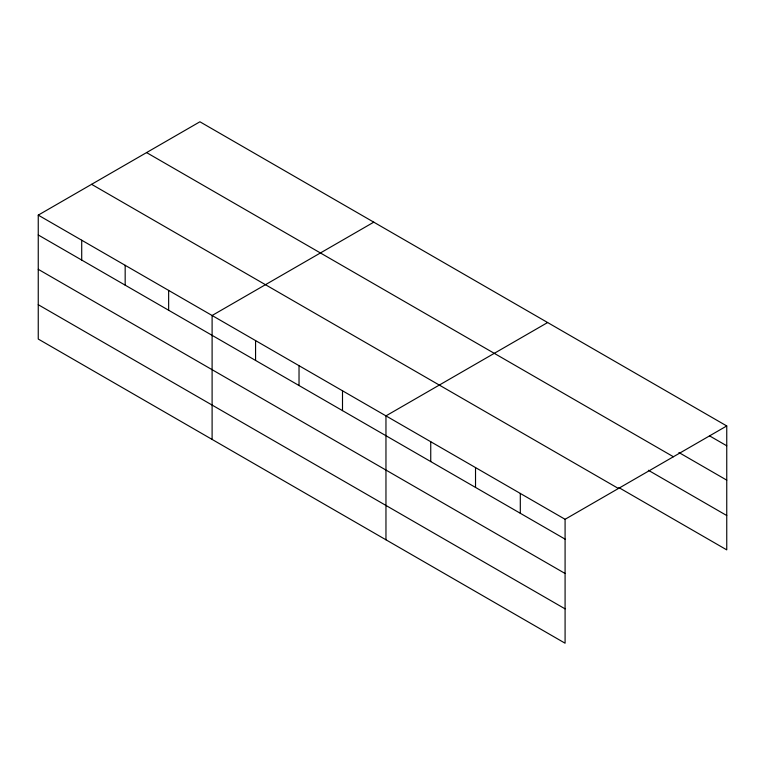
<?xml version="1.0" encoding="UTF-8"?>
<svg xmlns="http://www.w3.org/2000/svg" width="765" height="765" viewBox="0 0 765 765"><rect width="100%" height="100%" fill="white"/><g stroke="black" fill="none" stroke-linecap="round" stroke-linejoin="round"><path stroke-width="1.15" d="M38.25 215.128L565.086 519.292L565.086 643.212L38.25 339.048L38.25 215.128L199.914 121.788L726.75 425.952L726.75 549.872L618.866 487.592M373.769 222.166L212.106 315.496L212.106 439.426M547.625 322.534L385.962 415.873L385.962 539.794M565.086 519.292L726.75 425.952M709.451 435.811L726.75 445.804M678.918 452.526L726.75 480.143M146.564 152.589L673.401 456.753M648.385 470.284L726.75 515.534M91.599 184.327L618.436 488.491M38.25 234.97L565.086 539.134M38.25 269.318L565.086 573.482M38.25 304.7L565.086 608.864M520.305 493.435L520.305 513.286M475.524 467.578L475.524 487.429M430.743 441.73L430.743 461.572M342.5 390.781L342.5 410.623M299.029 365.689L299.029 385.531M255.567 340.588L255.567 360.439M168.644 290.404L168.644 310.255M125.173 265.312L125.173 285.163M81.712 240.22L81.712 260.062"/></g></svg>
